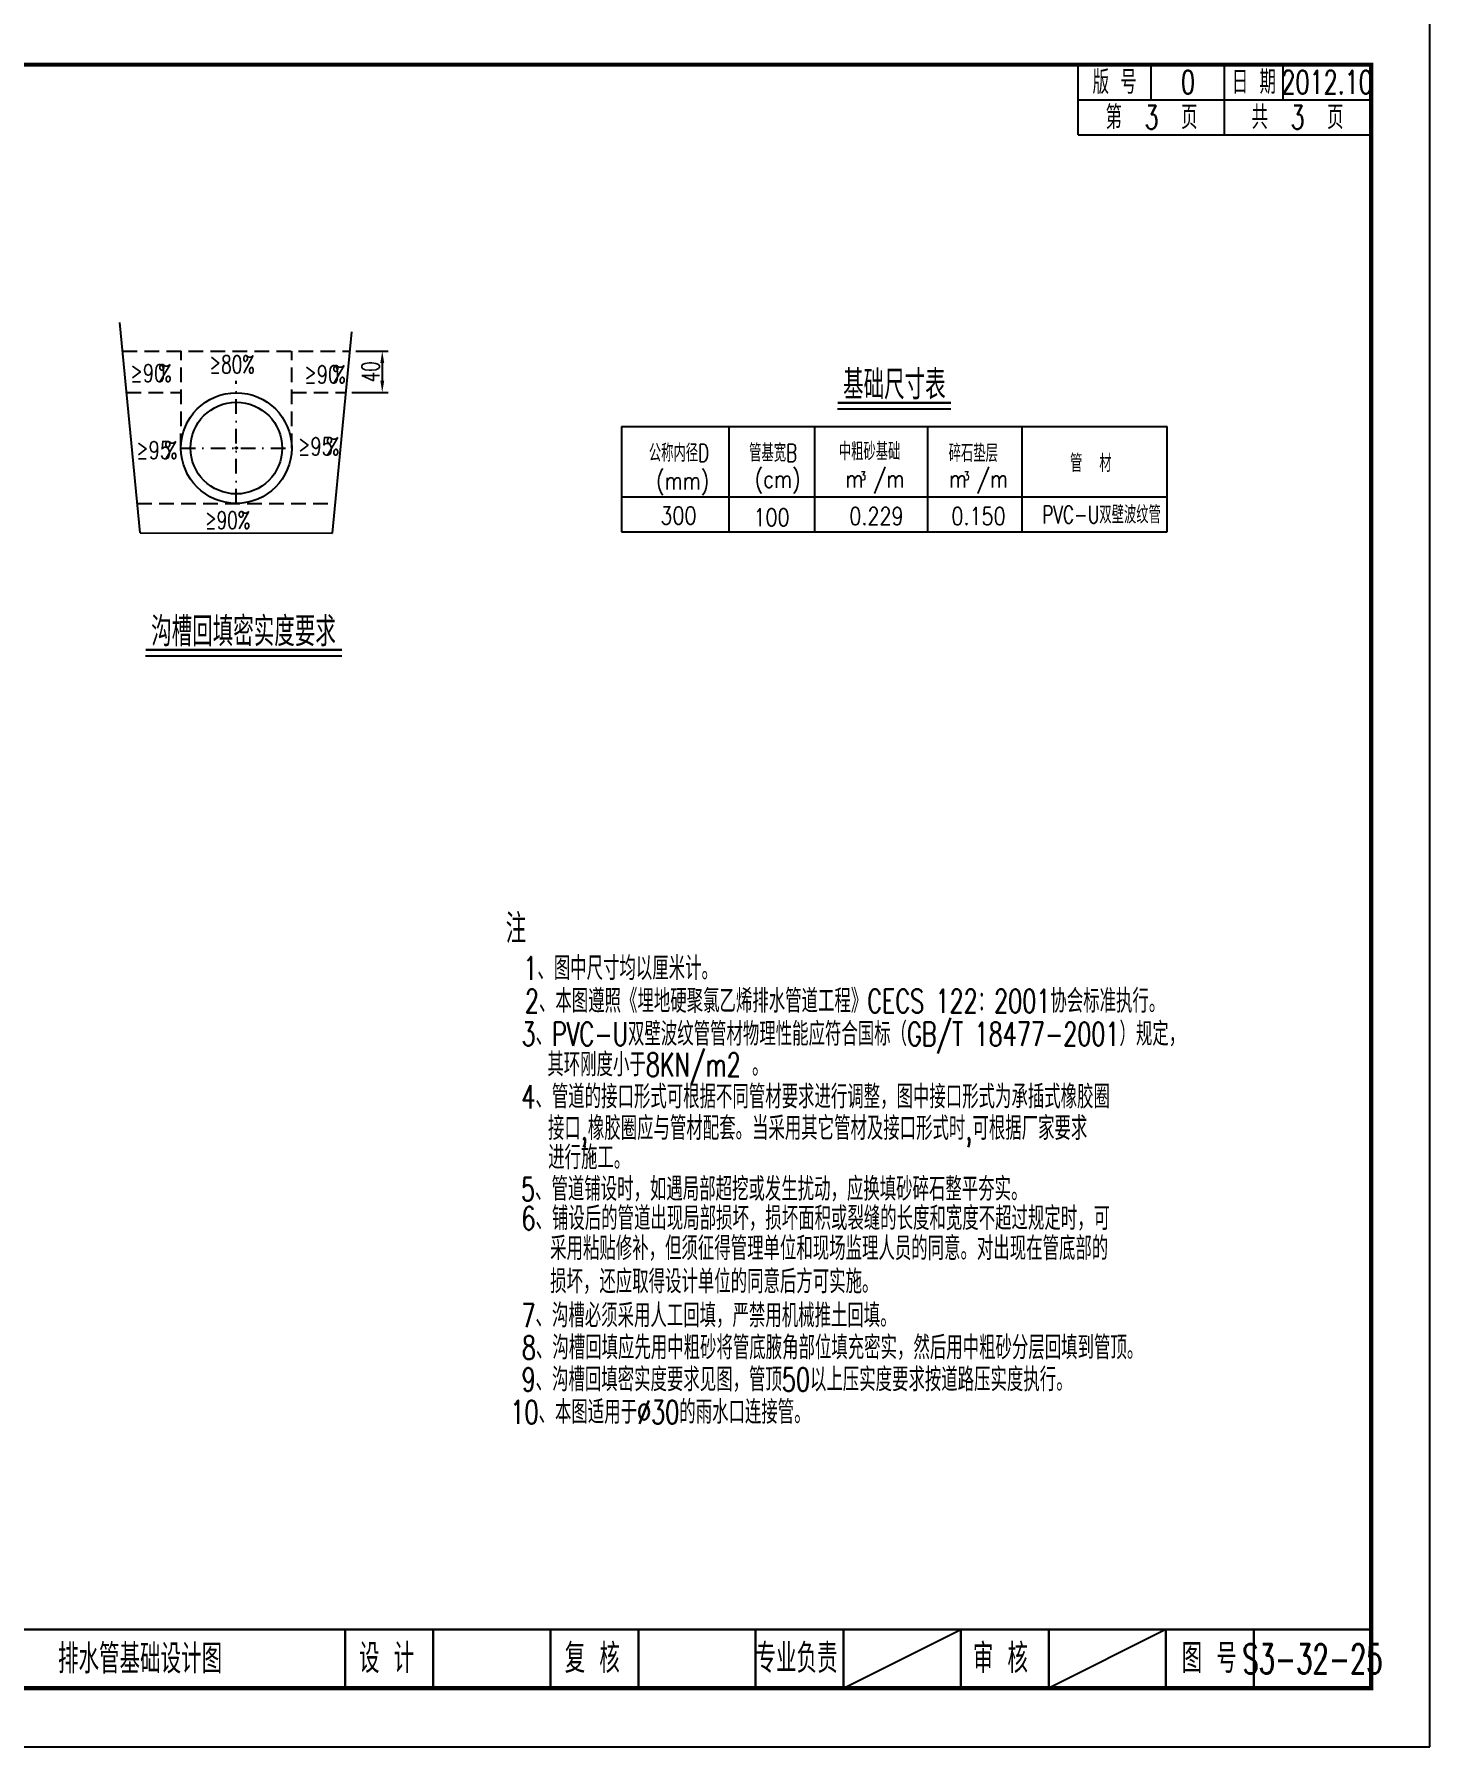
# Model space of a CAD drawing. Extents: x 5781 to 12795, y 1434 to 2653.
# Drawn here: x 11046.6 to 11284.7, y 1496.2 to 1788.4 of the extents above; entities that cross this region are included whole.
import ezdxf
from ezdxf.enums import TextEntityAlignment as Align

# ---------------------------------------------------------------- set-up
doc = ezdxf.new("R2010")
doc.units = 0
doc.header["$LTSCALE"] = 5
doc.header["$PDMODE"] = 32
doc.header["$PDSIZE"] = 0.3
doc.linetypes.add('DASHDOT', pattern=[1, 0.5, -0.25, 0, -0.25])
doc.linetypes.add('HIDDEN', pattern=[0.375, 0.25, -0.125])
doc.layers.get('0').update_dxf_attribs({"linetype": 'CONTINUOUS'})
doc.layers.get('Defpoints').update_dxf_attribs({"linetype": 'CONTINUOUS'})
for name, color, linetype in [('中心线', 2, 'DASHDOT'), ('图框', 7, 'CONTINUOUS'), ('尺寸标注', 4, 'CONTINUOUS'), ('文字', 7, 'CONTINUOUS'), ('结构', 7, 'CONTINUOUS'), ('计算表', 7, 'CONTINUOUS'), ('钢筋', 1, 'CONTINUOUS')]:
    doc.layers.add(name, color=color, linetype=linetype)
doc.styles.get("Standard").update_dxf_attribs({"font": 'simplex1.shx', "width": 0.7, "bigfont": 'hztxt.shx'})
doc.dimstyles.new('比例1：20', dxfattribs={"dimscale": 0, "dimtxt": 3, "dimasz": 2, "dimexe": 1, "dimexo": 1, "dimgap": 0.5, "dimtad": 1, "dimdec": 1, "dimlfac": 2, "dimzin": 9, "dimdsep": 46, "dimtxsty": 'Standard', "dimcen": -2, "dimclrd": 256, "dimclre": 256, "dimclrt": 7, "dimaunit": 1, "dimadec": 0, "dimazin": 0, "dimtfac": 0.0005, "dimtdec": 1, "dimtix": 1, "dimtmove": 2, "dimatfit": 3, "dimldrblk": 'DIM', "dimfxl": 0, "dimtolj": 1, "dimtzin": 13, "dimarcsym": 0})

# ---------------------------------------------------------------- blocks, each defined once
blk = doc.blocks.new('series')
at = {"width": 0.75}
for tag, height, p in [('页码', 4, (-35, -19)), ('图名', 5, (-220, -282)), ('图号', 5, (-20, -282))]:
    blk.add_attdef(tag, text='', height=height, dxfattribs=at).set_placement(p, align=Align.MIDDLE_CENTER)
blk = doc.blocks.new('*D719')
at = {"layer": 'Defpoints', "color": 0, "ltscale": 0.5}
for p in [(11100.49, 1734.3), (11099.81, 1727.25), (11105.99, 1727.25)]:
    blk.add_point(p, dxfattribs=at)
at = {"layer": '尺寸标注', "lineweight": -2, "ltscale": 0.5}
for p, q in [((11101.49, 1734.3), (11106.99, 1734.3)), ((11105.99, 1732.3), (11105.99, 1729.25)), ((11100.81, 1727.25), (11106.99, 1727.25))]:
    blk.add_line(p, q, dxfattribs=at)
at = {"layer": '尺寸标注', "ltscale": 0.5}
for points in [[(11105.66, 1732.3), (11106.32, 1732.3), (11105.99, 1734.3)], [(11105.66, 1729.25), (11106.32, 1729.25), (11105.99, 1727.25)]]:
    blk.add_solid(points, dxfattribs=at)
at = {"layer": '尺寸标注', "color": 7, "ltscale": 0.5, "insert": (11103.99, 1730.78), "char_height": 3, "attachment_point": 5, "rotation": 90}
blk.add_mtext('\\A1;40', dxfattribs=at)
blk = doc.blocks.new('DIM')
at = {"layer": '尺寸标注'}
blk.add_solid([(-1, -0.125), (-1, 0.125), (0, 0)], dxfattribs=at)
blk = doc.blocks.new('123')
at = {"layer": '图框'}
blk.add_lwpolyline([(6201.38, 2092.12), (6201.38, 2389.12), (5781.38, 2389.12), (5781.38, 2092.12)], close=True, dxfattribs=at)

msp = doc.modelspace()

# ---------------------------------------------------------------- linework, layer by layer
for p, q in [((11183.6581, 1724.4587), (11203.0051, 1724.4587)), ((11065.6246, 1682.3402), (11099.108, 1682.3402))]:
    msp.add_line(p, q)
at = {"const_width": 0.4}
for points in [[(11183.6581, 1725.4587), (11203.0051, 1725.4587)], [(11065.6246, 1683.3402), (11099.108, 1683.3402)]]:
    msp.add_lwpolyline(points, dxfattribs=at)
at = {"layer": '中心线'}
for p, q in [((11081.0954, 1708.3239), (11081.0954, 1729.256)), ((11071.6556, 1717.7637), (11090.5353, 1717.7637)), ((11081.0712, 1717.7637), (11081.0954, 1717.7637))]:
    msp.add_line(p, q, dxfattribs=at)
msp.add_point((11081.0954, 1717.7637), dxfattribs=at)
msp.add_point((11081.0954, 1717.7637), dxfattribs=at)
at = {"layer": '图框'}
for p, q in [((11224.6766, 1771.1933), (11224.6766, 1783.1933)), ((11237.1766, 1777.1933), (11237.1766, 1783.1933)), ((11249.6766, 1777.1933), (11249.6766, 1783.1933)), ((11259.6766, 1777.1933), (11259.6766, 1783.1933)), ((11224.6766, 1777.1933), (11274.6766, 1777.1933)), ((11249.6766, 1771.1933), (11249.6766, 1777.1933)), ((11224.6766, 1771.1933), (11274.6766, 1771.1933)), ((11184.6766, 1506.1933), (11204.6766, 1516.1933)), ((11239.6766, 1516.1933), (11219.6766, 1506.1933))]:
    msp.add_line(p, q, dxfattribs=at)
for points, const_width in [([(11274.6766, 1783.1933), (10894.6766, 1783.1933), (10894.6766, 1506.1933), (11274.6766, 1506.1933), (11274.6766, 1783.1933)], 0.7), ([(10894.6766, 1516.1933), (11274.6766, 1516.1933)], 0.4), ([(11099.6766, 1506.1933), (11099.6766, 1516.1933)], 0.4), ([(11114.6766, 1506.1933), (11114.6766, 1516.1933)], 0.4), ([(11134.6766, 1506.1933), (11134.6766, 1516.1933)], 0.4), ([(11149.6766, 1506.1933), (11149.6766, 1516.1933)], 0.4), ([(11169.6766, 1506.1933), (11169.6766, 1516.1933)], 0.4), ([(11169.6766, 1506.1933), (11169.6766, 1516.1933)], 0.4), ([(11184.6766, 1506.1933), (11184.6766, 1516.1933)], 0.4), ([(11204.6766, 1506.1933), (11204.6766, 1516.1933)], 0.4), ([(11219.6766, 1506.1933), (11219.6766, 1516.1933)], 0.4), ([(11239.6766, 1506.1933), (11239.6766, 1516.1933)], 0.4), ([(11254.6766, 1506.1933), (11254.6766, 1516.1933)], 0.4)]:
    msp.add_lwpolyline(points, dxfattribs=dict(at, const_width=const_width))
at = {"layer": '文字'}
for p, q in [((11165.0842, 1721.4587), (11165.0842, 1703.4587)), ((11179.7156, 1721.4587), (11179.7156, 1703.4587)), ((11198.979, 1721.4587), (11198.979, 1703.4587)), ((11215.0815, 1721.4587), (11215.0815, 1703.4587)), ((11146.7926, 1709.4587), (11239.8706, 1709.4587))]:
    msp.add_line(p, q, dxfattribs=at)
at = {"layer": '结构', "linetype": 'HIDDEN', "ltscale": 2}
for p, q in [((11061.7026, 1734.3173), (11100.487, 1734.3046)), ((11071.6556, 1717.7637), (11071.6599, 1734.314)), ((11090.5353, 1717.7637), (11090.5407, 1734.3078)), ((11062.3802, 1727.2611), (11071.6581, 1727.2581)), ((11090.5378, 1727.2519), (11099.8095, 1727.2489)), ((11064.1988, 1708.3239), (11097.9921, 1708.3239))]:
    msp.add_line(p, q, dxfattribs=at)
at = {"layer": '计算表', "color": 1}
for p, q in [((11146.7926, 1721.4587), (11146.7926, 1703.4587)), ((11146.7926, 1721.4587), (11239.8706, 1721.4587)), ((11239.8706, 1703.4587), (11239.8706, 1721.4587)), ((11146.7926, 1703.4587), (11239.8706, 1703.4587))]:
    msp.add_line(p, q, dxfattribs=at)
at = {"layer": '钢筋'}
for p, q in [((11064.6834, 1703.2771), (11061.2365, 1739.1715)), ((11097.5065, 1703.2664), (11100.8044, 1737.6099)), ((11064.6834, 1703.2771), (11097.5065, 1703.2664))]:
    msp.add_line(p, q, dxfattribs=at)
for radius in [9.4416, 7.8216]:
    msp.add_circle((11081.0954, 1717.7637), radius, dxfattribs=at)

# ---------------------------------------------------------------- block references
at = {"layer": '图框'}
ref = msp.add_blockref('series', (11284.6766, 1793.1933), dxfattribs=at)
ref.add_attrib('页码', '第  3  页    共  3  页', dxfattribs={"layer": '0', "height": 4, "width": 0.7}).set_placement((11249.6766, 1774.1933), align=Align.MIDDLE_CENTER)
ref.add_attrib('图名', '排水管基础设计图', dxfattribs={"layer": '0', "height": 5, "width": 0.7}).set_placement((11064.6766, 1511.1933), align=Align.MIDDLE_CENTER)
ref.add_attrib('图号', 'S3-32-25', dxfattribs={"layer": '0', "height": 5, "width": 0.65}).set_placement((11264.6766, 1511.1933), align=Align.MIDDLE_CENTER)
at = {"layer": '尺寸标注'}
msp.add_blockref('123', (5083.2998, -595.9274), dxfattribs=at)

# ---------------------------------------------------------------- texts
at = {"color": 7, "width": 0.7}
for s, height, p in [('注', 5, (11127.0548, 1633.2801)), ('   1、图中尺寸均以厘米计。', 4, (11123.7901, 1627.0153)), ('    2、本图遵照《埋地硬聚氯乙烯排水管道工程》CECS 122：2001协会标准执行。', 4, (11121.9707, 1621.4276)), ('3、PVC-U双壁波纹管管材物理性能应符合国标（GB/T 18477-2001）规定，', 4, (11129.7492, 1615.7957)), (' 其环刚度小于8KN/m2 。', 4, (11132.2283, 1610.5725)), ('4、管道的接口形式可根据不同管材要求进行调整，图中接口形式为承插式橡胶圈', 4, (11129.7169, 1605.0947)), (' 接口,橡胶圈应与管材配套。当采用其它管材及接口形式时,可根据厂家要求', 4, (11132.345, 1599.715)), (' 进行施工。', 4, (11132.3691, 1594.7193)), ('5、管道铺设时，如遇局部超挖或发生扰动，应换填砂碎石整平夯实。', 4, (11129.657, 1589.3414)), (' 6、铺设后的管道出现局部损坏，损坏面积或裂缝的长度和宽度不超过规定时，可', 4, (11127.814, 1584.3438)), ('采用粘贴修补，但须征得管理单位和现场监理人员的同意。对出现在管底部的', 4, (11134.6286, 1579.215)), ('损坏，还应取得设计单位的同意后方可实施。', 4, (11134.6286, 1573.5582)), ('7、沟槽必须采用人工回填，严禁用机械推土回填。', 4, (11129.7339, 1567.7599)), ('8、沟槽回填应先用中粗砂将管底腋角部位填充密实，然后用中粗砂分层回填到管顶。', 4, (11129.803, 1562.2918)), ('9、沟槽回填密实度要求见图，管顶50以上压实度要求按道路压实度执行。', 4, (11129.7509, 1556.8434)), ('10、本图适用于%%C30的雨水口连接管。', 4, (11127.8546, 1551.2907))]:
    msp.add_text(s, height=height, dxfattribs=at).set_placement(p)
at = {"layer": '图框', "width": 0.7}
for s, height, p in [('版 号', 4, (11230.9266, 1780.1933)), ('日 期', 4, (11254.6766, 1780.1933)), ('0', 4, (11243.4266, 1780.1933)), ('2012.10', 4, (11267.1766, 1780.1933)), ('设 计', 5, (11106.7212, 1511.2879)), ('复 核', 5, (11141.8161, 1511.2879)), ('专业负责', 5, (11176.6668, 1511.2879)), ('审 核', 5, (11211.4406, 1511.2879)), ('图 号', 5, (11247.0598, 1511.2879))]:
    msp.add_text(s, height=height, dxfattribs=at).set_placement(p, align=Align.MIDDLE_CENTER)
at = {"layer": '文字'}
for s, height, width, p in [('≥90', 3, 0.75, (11063.0084, 1729.0491)), ('%\u3000', 3, 0.75, (11067.7814, 1729.0491)), ('≥90', 3, 0.75, (11092.6786, 1728.8354)), ('%\u3000', 3, 0.75, (11097.4515, 1728.8354)), ('基础尺寸表', 5, 0.7, (11184.601, 1726.077)), ('≥95', 3, 0.75, (11064.0053, 1715.9143)), ('%\u3000', 3, 0.75, (11068.7782, 1715.9143)), ('≥95', 3, 0.75, (11091.6024, 1716.5507)), ('%\u3000', 3, 0.75, (11096.3754, 1716.5507)), ('公称内径D', 3, 0.7, (11151.4665, 1715.4323)), ('管基宽B', 3, 0.7, (11168.5789, 1715.4432)), ('中粗砂基础', 3, 0.7, (11183.8692, 1715.6882)), ('碎石垫层', 3, 0.7, (11202.6144, 1715.4004)), ('管  材', 3, 0.7, (11223.3252, 1713.693)), ('(mm)', 3, 0.8, (11152.7209, 1710.7086)), ('(cm)', 3, 0.8, (11169.539, 1710.9994)), ('m /m', 3, 0.8, (11184.9944, 1711.0186)), ('3', 1.5, 0.8, (11187.4633, 1712.2873)), ('m /m', 3, 0.8, (11202.6623, 1711.0186)), ('3', 1.5, 0.8, (11205.1312, 1712.2873)), ('300', 3, 0.8, (11153.425, 1704.7498)), ('100', 3, 0.8, (11169.3034, 1704.4403)), ('0.229', 3, 0.8, (11185.66, 1704.6546)), ('0.150', 3, 0.8, (11203.0735, 1704.6546)), ('PVC-U双壁波纹管', 3, 0.7, (11218.5931, 1704.9008)), ('沟槽回填密实度要求', 5, 0.7, (11066.5674, 1683.9585))]:
    msp.add_text(s, height=height, dxfattribs=dict(at, width=width)).set_placement(p)
at = {"layer": '文字', "char_height": 3, "attachment_point": 6}
for s, insert in [('≥80%\u3000', (11086.3578, 1732.038)), ('≥90%\u3000', (11085.5946, 1705.4632))]:
    msp.add_mtext(s, dxfattribs=dict(at, insert=insert))

# ---------------------------------------------------------------- dimensions: what is measured, and where the dimension line sits
at = {"layer": '尺寸标注', "ltscale": 0.5}
dim = msp.add_linear_dim(base=(11105.9909, 1727.2489), p1=(11100.487, 1734.3046), p2=(11099.8095, 1727.2489), angle=90, text='40', dimstyle='比例1：20', override={"dimscale": 1}, dxfattribs=at)
dim.commit()
dim.dimension.update_dxf_attribs({"geometry": '*D719', "text_midpoint": (11103.9909, 1730.7767)})

doc.saveas('drawing.dxf')
